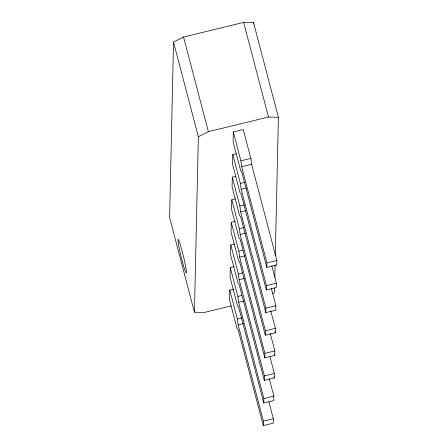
<?xml version="1.0" encoding="UTF-8"?>
<svg xmlns="http://www.w3.org/2000/svg" width="448" height="448" viewBox="0 0 448 448"><rect width="100%" height="100%" fill="white"/><g stroke="black" fill="none" stroke-linecap="round" stroke-linejoin="round"><path stroke-width="0.67" d="M275.302 255.69L278.382 117.286L253.557 22.646L243.65 22.4L183.546 37.022L173.527 42.112L169.618 217.566L194.443 312.206L204.35 312.446L231.364 305.878M194.443 312.206L198.352 136.752L173.527 42.112M233.766 289.19L229.779 290.158L229.561 299.942L237.138 328.815L238.039 329.358L263.29 425.6L273.252 423.175L273.347 418.729L268.934 401.901M234.27 266.588L230.283 267.557L230.065 277.346L237.642 306.219L238.543 306.757L263.788 403.004L273.75 400.579L273.851 396.127L269.259 378.633M234.774 243.992L230.787 244.961L230.569 254.75L238.146 283.618L239.047 284.161L264.292 380.402L274.254 377.978L274.355 373.531L269.942 356.703M235.273 221.39L231.291 222.359L231.073 232.148L238.65 261.022L239.546 261.559L264.796 357.806L274.758 355.382L274.859 350.935L270.267 333.435M235.116 198.957L231.795 199.763L231.577 209.552L239.148 238.426L240.05 238.963L265.3 335.205L275.262 332.78L275.363 328.334L270.771 310.834M235.62 176.355L232.299 177.167L232.081 186.95L239.652 215.824L240.554 216.362L265.804 312.609L275.766 310.184L275.867 305.738L271.275 288.238M236.118 153.759L232.798 154.566L232.585 164.354L240.156 193.228L241.058 193.766L266.308 290.007L276.27 287.588L276.366 283.136L271.779 265.636M233.302 131.97L233.083 141.753L240.66 170.626L241.562 171.164L266.812 267.411L276.774 264.986L276.87 260.54L251.625 164.293L250.841 158.418L243.264 129.545L233.302 131.97L240.878 160.843L241.662 166.718L266.907 262.959L266.812 267.411M253.523 24.046L253.557 22.646M263.29 425.6L263.385 421.154L238.14 324.906L237.356 319.032L229.779 290.158M263.788 403.004L263.889 398.552L238.638 302.31L237.86 296.43L230.283 267.557M264.292 380.402L264.393 375.956L239.142 279.709L238.364 273.834L230.787 244.961M264.796 357.806L264.897 353.354L239.646 257.113L238.862 251.233L231.291 222.359M265.3 335.205L265.401 330.758L240.15 234.511L239.366 228.637L231.795 199.763M265.804 312.609L265.905 308.157L240.654 211.915L239.87 206.035L232.299 177.167M266.308 290.007L266.409 285.561L241.158 189.319L240.374 183.439L232.798 154.566M274.585 287.84L274.473 292.734L272.709 293.636M274.82 277.357L275.1 264.774M198.352 136.752L208.376 131.662L268.481 117.04L278.382 117.286M240.878 160.843L250.841 158.418M241.662 166.718L251.625 164.293M240.374 183.439L245.022 182.308M241.158 189.319L246.473 188.026M239.87 206.035L244.518 204.91M240.654 211.915L245.969 210.622M239.366 228.637L244.02 227.506M240.15 234.511L245.465 233.223M238.862 251.233L242.85 250.264M239.646 257.113L244.961 255.819M266.907 262.959L276.87 260.54M238.364 273.834L242.346 272.866M239.142 279.709L244.457 278.421M266.409 285.561L276.366 283.136M237.86 296.43L241.842 295.462M238.638 302.31L243.953 301.017M265.905 308.157L275.867 305.738M237.356 319.032L242.004 317.901M238.14 324.906L243.449 323.613M265.401 330.758L275.363 328.334M264.897 353.354L274.859 350.935M264.393 375.956L274.355 373.531M263.889 398.552L273.851 396.127M263.385 421.154L273.347 418.729M243.65 22.4L268.481 117.04M274.91 331.436L275.262 332.78M274.406 354.038L274.758 355.382M273.902 376.634L274.254 377.978M183.546 37.022L208.376 131.662M178.102 239.669L178.018 240.604A17.13 1.187 76.3 0 0 181.899 259.84A17.13 1.187 76.3 0 0 186.34 272.838L186.424 271.902A17.13 1.187 76.3 0 0 182.549 252.666A17.13 1.187 76.3 0 0 178.102 239.669"/></g></svg>
